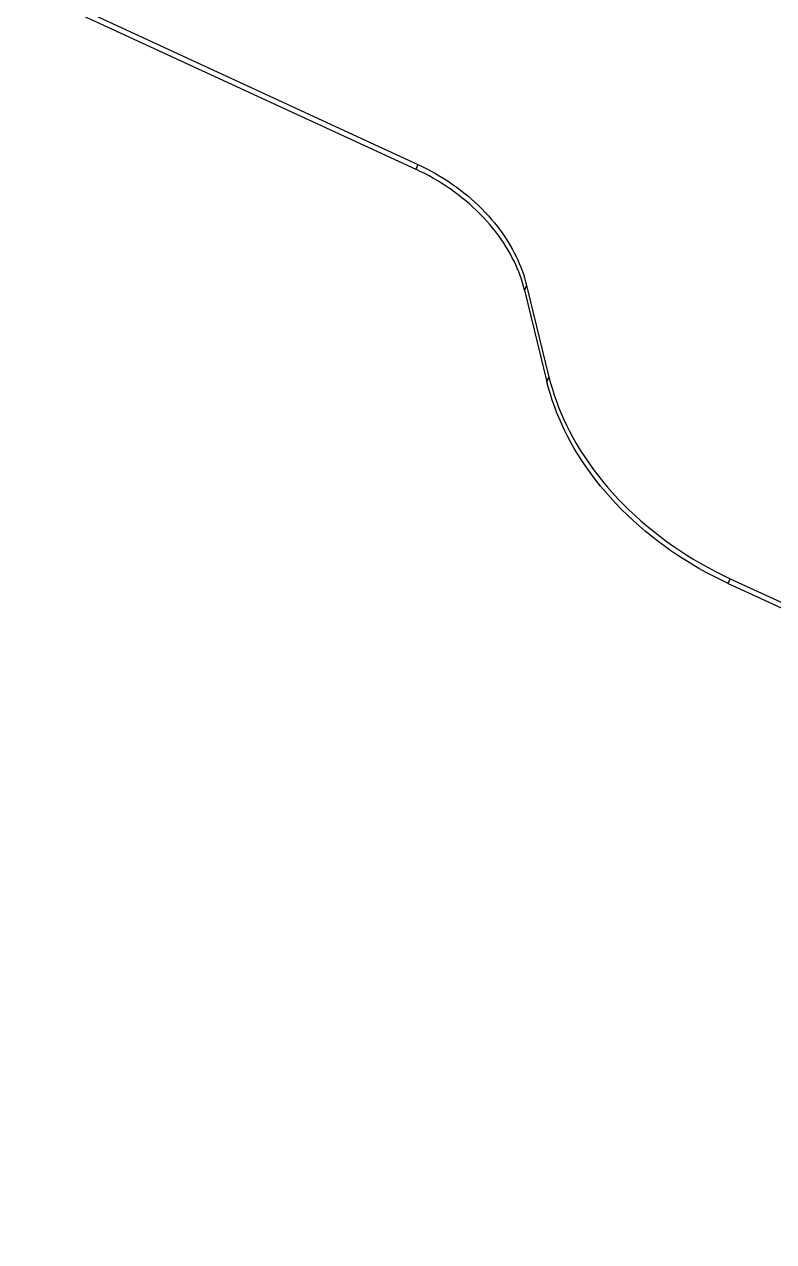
# Model space of a CAD drawing. Header units: millimetres. Extents: x 7 to 507, y -14 to 339.
# Drawn here: x 66.46 to 76.49, y 247.79 to 264.07 of the extents above; entities that cross this region are included whole.
import ezdxf

# ---------------------------------------------------------------- set-up
doc = ezdxf.new("R2010")
doc.units = ezdxf.units.MM
doc.header["$LTSCALE"] = 23.1
doc.layers.get('0').update_dxf_attribs({"linetype": 'CONTINUOUS'})

msp = doc.modelspace()

# ---------------------------------------------------------------- linework, layer by layer
at = {"color": 7}
for p, q in [((61.6918, 266.7545), (71.6977, 262.1339)), ((73.1535, 260.5154), (73.4527, 259.2901)), ((75.8788, 256.5927), (111.7872, 240.0105))]:
    msp.add_line(p, q, dxfattribs=at)
at = {"color": 3}
for p, q in [((61.7186, 266.8193), (71.7245, 262.1986)), ((73.1802, 260.5801), (73.4794, 259.3549)), ((75.9056, 256.6574), (111.814, 240.0753))]:
    msp.add_line(p, q, dxfattribs=at)
at = {"color": 9}
for p, q in [((71.7245, 262.1986), (71.6977, 262.1339)), ((73.1802, 260.5801), (73.1535, 260.5154)), ((73.4527, 259.2901), (73.4794, 259.3549)), ((75.8788, 256.5927), (75.9056, 256.6574))]:
    msp.add_line(p, q, dxfattribs=at)
at = {"color": 3}
for points in [[(71.7245, 262.1986), (71.7845, 262.1702), (71.8438, 262.1404), (71.9025, 262.1094), (71.9606, 262.0771), (72.0179, 262.0435), (72.0745, 262.0087), (72.1304, 261.9726), (72.1854, 261.9353), (72.2396, 261.8968), (72.2913, 261.8582), (72.3422, 261.8185), (72.3922, 261.7777), (72.4412, 261.7358), (72.4892, 261.6927), (72.5362, 261.6486), (72.5822, 261.6033), (72.627, 261.557), (72.6707, 261.5096), (72.7112, 261.4635), (72.7506, 261.4165), (72.7888, 261.3685), (72.8258, 261.3196), (72.8615, 261.2697), (72.896, 261.219), (72.929, 261.1673), (72.9607, 261.1148), (72.991, 261.0613), (73.0154, 261.0155), (73.0386, 260.9691), (73.0608, 260.9221), (73.0817, 260.8746), (73.1014, 260.8266), (73.1199, 260.7782), (73.137, 260.7293), (73.1528, 260.6799), (73.1673, 260.6302), (73.1802, 260.5801)], [(73.4794, 259.3549), (73.5008, 259.2726), (73.5244, 259.191), (73.5502, 259.11), (73.5782, 259.0297), (73.6083, 258.9501), (73.6415, 258.8688), (73.6769, 258.7884), (73.7142, 258.709), (73.7536, 258.6304), (73.7949, 258.5529), (73.8452, 258.4641), (73.898, 258.3766), (73.9531, 258.2905), (74.0105, 258.206), (74.0701, 258.1228), (74.1318, 258.0412), (74.1955, 257.9612), (74.2611, 257.8827), (74.3286, 257.8059), (74.4015, 257.7268), (74.4763, 257.6495), (74.5529, 257.5741), (74.6312, 257.5005), (74.7113, 257.4288), (74.7929, 257.3589), (74.8762, 257.2909), (74.961, 257.2248), (75.0472, 257.1605), (75.1375, 257.0963), (75.2292, 257.0342), (75.3223, 256.9741), (75.4166, 256.916), (75.5122, 256.8601), (75.609, 256.8062), (75.7068, 256.7545), (75.8057, 256.7049), (75.9056, 256.6574)]]:
    msp.add_lwpolyline(points, dxfattribs=at)
at = {"color": 7}
for points in [[(73.1535, 260.5154), (73.1405, 260.5654), (73.126, 260.6152), (73.1102, 260.6645), (73.0931, 260.7134), (73.0746, 260.7619), (73.0549, 260.8099), (73.034, 260.8574), (73.0119, 260.9043), (72.9886, 260.9508), (72.9642, 260.9966), (72.9339, 261.05), (72.9023, 261.1026), (72.8692, 261.1542), (72.8347, 261.205), (72.799, 261.2548), (72.762, 261.3037), (72.7238, 261.3517), (72.6844, 261.3987), (72.6439, 261.4448), (72.6002, 261.4922), (72.5554, 261.5386), (72.5094, 261.5838), (72.4624, 261.628), (72.4144, 261.671), (72.3654, 261.7129), (72.3154, 261.7537), (72.2645, 261.7934), (72.2128, 261.832), (72.1586, 261.8705), (72.1036, 261.9078), (72.0478, 261.9439), (71.9911, 261.9787), (71.9338, 262.0123), (71.8757, 262.0446), (71.817, 262.0757), (71.7577, 262.1054), (71.6977, 262.1339)], [(75.8788, 256.5927), (75.7789, 256.6401), (75.68, 256.6897), (75.5822, 256.7414), (75.4854, 256.7953), (75.3898, 256.8513), (75.2955, 256.9093), (75.2024, 256.9694), (75.1107, 257.0316), (75.0204, 257.0958), (74.9342, 257.16), (74.8494, 257.2261), (74.7662, 257.2941), (74.6845, 257.364), (74.6044, 257.4357), (74.5261, 257.5093), (74.4495, 257.5847), (74.3747, 257.662), (74.3018, 257.7411), (74.2344, 257.818), (74.1687, 257.8964), (74.105, 257.9765), (74.0433, 258.0581), (73.9837, 258.1412), (73.9263, 258.2258), (73.8712, 258.3118), (73.8184, 258.3993), (73.7681, 258.4881), (73.7268, 258.5657), (73.6874, 258.6442), (73.6501, 258.7237), (73.6147, 258.8041), (73.5815, 258.8854), (73.5514, 258.9649), (73.5234, 259.0452), (73.4976, 259.1262), (73.474, 259.2079), (73.4527, 259.2901)]]:
    msp.add_lwpolyline(points, dxfattribs=at)

doc.saveas('drawing.dxf')
